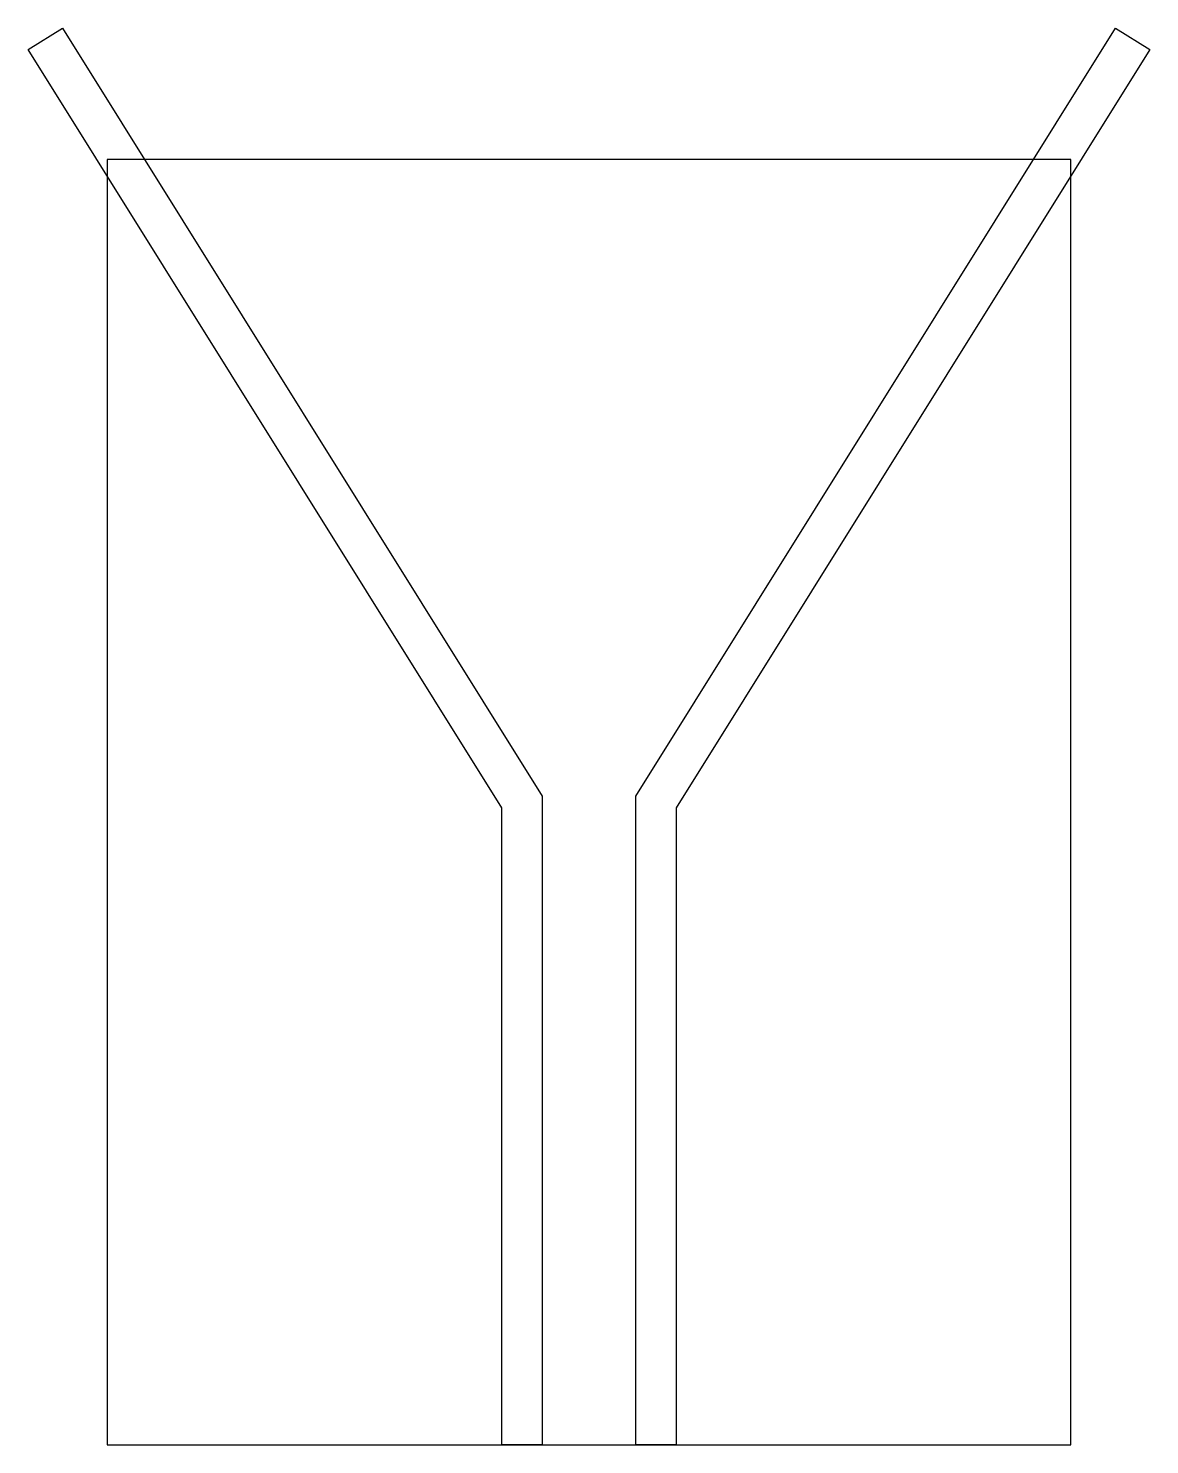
# Model space of a CAD drawing. Header units: millimetres. Extents: x -37 to 495, y 0 to 672.
import ezdxf

# ---------------------------------------------------------------- set-up
doc = ezdxf.new("R2010")
doc.units = ezdxf.units.MM

msp = doc.modelspace()

# ---------------------------------------------------------------- linework, layer by layer
at = {"layer": 'ARCHITECTURE'}
for points in [[(187.325, 0), (187.325, 302.0688), (-37.3991, 661.7025), (-21.2438, 671.7975), (206.375, 307.5312), (206.375, 0)], [(250.825, 0), (250.825, 307.5312), (478.4438, 671.7975), (494.5991, 661.7025), (269.875, 302.0688), (269.875, 0)]]:
    msp.add_lwpolyline(points, close=True, dxfattribs=at)
at = {"layer": 'PANEL_OUTLINE'}
msp.add_lwpolyline([(0, 0), (457.2, 0), (457.2, 609.6), (0, 609.6)], close=True, dxfattribs=at)

doc.saveas('drawing.dxf')
